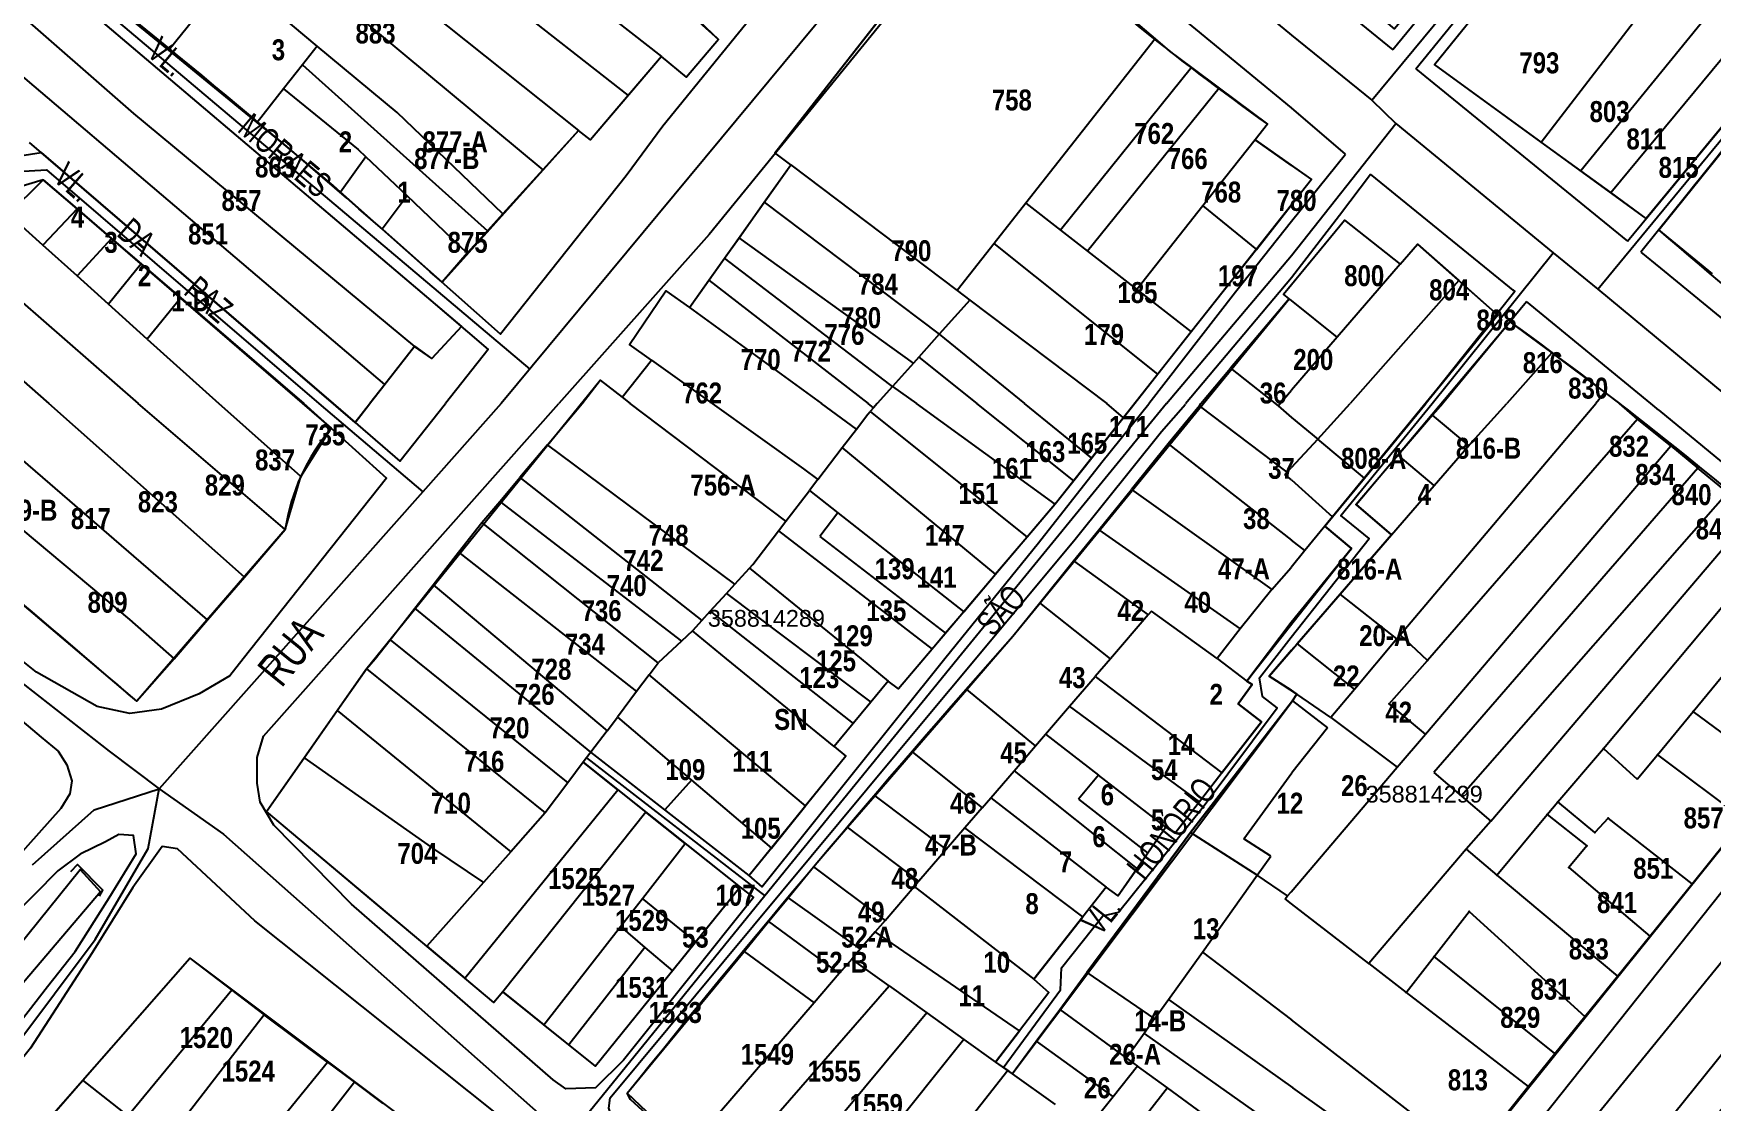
# Model space of a CAD drawing. Extents: x 199665 to 201826, y 4836581 to 4838476.
# Drawn here: x 201009 to 201209.4, y 4837510.6 to 4837638.1 of the extents above; entities that cross this region are included whole.
import ezdxf
from ezdxf.enums import TextEntityAlignment as Align

# ---------------------------------------------------------------- set-up
doc = ezdxf.new("R2010")
doc.units = 0
doc.header["$LTSCALE"] = 1.5
doc.header["$MEASUREMENT"] = 0
for name, color, linetype in [('CD-MALHA-LOTES', 40, 'CONTINUOUS'), ('CD_TXT_QUADRA', 7, 'CONTINUOUS'), ('HD-CANAIS', 7, 'CONTINUOUS'), ('RU-QUADRAS', 6, 'CONTINUOUS'), ('SV-EIXO-RUA-N-PAV', 6, 'CONTINUOUS'), ('SV-EIXO-RUA-PAV', 20, 'CONTINUOUS'), ('SV-PONTE-BUEIRO', 249, 'CONTINUOUS'), ('SV-RUA-NAO-PAV-S-GUIA-C-GUIA', 7, 'CONTINUOUS'), ('SV-RUA-PAVIM-S-GUIA-C-GUIA', 7, 'CONTINUOUS'), ('SV-TXT-RUA-N-PAV-S-GUIA-C-GUIA', 7, 'CONTINUOUS'), ('SV-TXT-RUA-PAV-S-GUIA-C-GUIA', 7, 'CONTINUOUS'), ('Th_NmrPort', 1, 'CONTINUOUS')]:
    doc.layers.add(name, color=color, linetype=linetype)
doc.styles.add('ARIAL', font='ARIAL.TTF')
doc.styles.add('MONOTXT', font='ARIAL.TTF', dxfattribs={"height": 0.2})
doc.styles.get("Standard").update_dxf_attribs({"font": 'swisscbo.ttf'})

msp = doc.modelspace()

# ---------------------------------------------------------------- linework, layer by layer
at = {"layer": 'CD-MALHA-LOTES', "linetype": 'Continuous'}
for p, q in [((201029.69, 4837670.15), (201079.99, 4837630.74)), ((201025.48, 4837665.25), (201074.07, 4837626.56)), ((201022.36, 4837661.36), (201069.78, 4837621.84)), ((201176.28, 4837634.45), (201193.51, 4837655.73)), ((201124.74, 4837653), (201142.91, 4837637.51)), ((201197.33, 4837619.15), (201225.23, 4837652.85)), ((201229.32, 4837649.64), (201201.58, 4837616.05)), ((201025.11, 4837636.17), (201011.36, 4837647.41)), ((201069.78, 4837646.48), (201083.98, 4837635.4)), ((201009.92, 4837645.71), (201056.12, 4837606.5)), ((201032.5, 4837645.29), (201025.11, 4837636.17)), ((201042.85, 4837636.65), (201032.5, 4837645.29)), ((201097.48, 4837623.9), (201114.59, 4837645.76)), ((201189.04, 4837625.17), (201202.8, 4837643.12)), ((201006.3, 4837641.38), (201020.9, 4837628.58)), ((201209.76, 4837641.35), (201193.76, 4837621.74)), ((201088.48, 4837639.61), (201090.78, 4837637.42)), ((201050.91, 4837596.21), (201002.63, 4837637.31)), ((201042.85, 4837636.65), (201041.08, 4837634.4)), ((201052.39, 4837628.7), (201042.85, 4837636.65)), ((201090.78, 4837637.42), (201086.93, 4837632.91)), ((201142.91, 4837637.51), (201127.48, 4837617.89)), ((201142.91, 4837637.51), (201144.63, 4837636.05)), ((201035.68, 4837627.53), (201025.11, 4837636.17)), ((201041.08, 4837634.4), (201038.83, 4837631.54)), ((201041.08, 4837634.4), (201063.19, 4837614.59)), ((201083.98, 4837635.4), (201079.99, 4837630.74)), ((201086.93, 4837632.91), (201083.98, 4837635.4)), ((201144.63, 4837636.05), (201147.26, 4837634.08)), ((201189.04, 4837625.17), (201176.28, 4837634.45)), ((201203.07, 4837614.69), (201219.01, 4837634.51)), ((201147.26, 4837634.08), (201131.63, 4837614.66)), ((201147.26, 4837634.08), (201150.58, 4837631.61)), ((201038.83, 4837631.54), (201035.68, 4837627.53)), ((201038.83, 4837631.54), (201047.75, 4837624.29)), ((201079.99, 4837630.74), (201075.48, 4837625.44)), ((201150.58, 4837631.61), (201134.86, 4837612.14)), ((201150.58, 4837631.61), (201156.35, 4837627.3)), ((201020.9, 4837628.58), (201054.47, 4837600.75)), ((201065.01, 4837616.59), (201052.39, 4837628.7)), ((201038.9, 4837624.9), (201035.68, 4837627.53)), ((201074.07, 4837626.56), (201069.78, 4837621.84)), ((201075.48, 4837625.44), (201074.07, 4837626.56)), ((201156.35, 4837627.3), (201154.88, 4837625.45)), ((201044.74, 4837593.93), (201008.47, 4837625.13)), ((201044.76, 4837619.97), (201038.9, 4837624.9)), ((201154.88, 4837625.45), (201148.62, 4837617.54)), ((201159.2, 4837622.39), (201154.88, 4837625.45)), ((201193.76, 4837621.74), (201189.04, 4837625.17)), ((201048.65, 4837623.43), (201045.64, 4837619.19)), ((201047.75, 4837624.29), (201048.65, 4837623.43)), ((201053.57, 4837618.77), (201048.65, 4837623.43)), ((201096.23, 4837617.98), (201099.42, 4837622.46)), ((201099.42, 4837622.46), (201097.48, 4837623.9)), ((201099.42, 4837622.46), (201119.27, 4837607.45)), ((201159.2, 4837622.39), (201161.58, 4837620.72)), ((200988.98, 4837622.32), (201021.45, 4837593.93)), ((201005.98, 4837616.57), (201010.12, 4837620.67)), ((201010.12, 4837620.67), (201014.17, 4837617.19)), ((201069.78, 4837621.84), (201065.01, 4837616.59)), ((201161.58, 4837620.72), (201159.2, 4837617.66)), ((201197.33, 4837619.15), (201193.76, 4837621.74)), ((201045.64, 4837619.19), (201044.76, 4837619.97)), ((201050.62, 4837614.76), (201045.64, 4837619.19)), ((201053.57, 4837618.77), (201050.62, 4837614.76)), ((201060.75, 4837611.91), (201053.57, 4837618.77)), ((201201.58, 4837616.05), (201197.33, 4837619.15)), ((200984.85, 4837616.8), (201010.79, 4837593.93)), ((201010.09, 4837612.87), (201005.98, 4837616.57)), ((201014.17, 4837617.19), (201010.09, 4837612.87)), ((201014.17, 4837617.19), (201018.28, 4837613.66)), ((201065.01, 4837616.59), (201063.19, 4837614.59)), ((201093.22, 4837613.75), (201096.23, 4837617.98)), ((201096.23, 4837617.98), (201117.12, 4837602.21)), ((201127.48, 4837617.89), (201123.7, 4837613.07)), ((201127.48, 4837617.89), (201131.63, 4837614.66)), ((201148.62, 4837617.54), (201140.72, 4837607.57)), ((201148.62, 4837617.54), (201155.02, 4837612.36)), ((201155.02, 4837612.36), (201159.2, 4837617.66)), ((201057.76, 4837608.42), (201050.62, 4837614.76)), ((201063.19, 4837614.59), (201060.75, 4837611.91)), ((201131.63, 4837614.66), (201134.86, 4837612.14)), ((201159.22, 4837608.17), (201165.53, 4837615.84)), ((201165.53, 4837615.84), (201172.19, 4837610.59)), ((201209.47, 4837609.43), (201203.07, 4837614.69)), ((201014.17, 4837609.19), (201010.09, 4837612.87)), ((201018.28, 4837613.66), (201014.17, 4837609.19)), ((201018.28, 4837613.66), (201021.81, 4837610.63)), ((201091.49, 4837611.32), (201093.22, 4837613.75)), ((201114.06, 4837598.78), (201093.22, 4837613.75)), ((201123.7, 4837613.07), (201119.27, 4837607.45)), ((201143.25, 4837597.44), (201123.7, 4837613.07)), ((201155.02, 4837612.36), (201147.23, 4837602.49)), ((201172.19, 4837610.59), (201174.27, 4837612.99)), ((201174.27, 4837612.99), (201179.18, 4837608.65)), ((201021.81, 4837610.63), (201017.9, 4837605.81)), ((201021.81, 4837610.63), (201026.56, 4837606.55)), ((201060.75, 4837611.91), (201057.76, 4837608.42)), ((201089.6, 4837608.66), (201091.49, 4837611.32)), ((201111.24, 4837596.23), (201091.49, 4837611.32)), ((201134.86, 4837612.14), (201140.72, 4837607.57)), ((201172.19, 4837610.59), (201164.65, 4837601.86)), ((201017.9, 4837605.81), (201014.17, 4837609.19)), ((201087.29, 4837605.41), (201089.6, 4837608.66)), ((201089.6, 4837608.66), (201108.65, 4837593.93)), ((201179.18, 4837608.65), (201166.21, 4837593.93)), ((201179.18, 4837608.65), (201183.86, 4837604.51)), ((201026.56, 4837606.55), (201022.54, 4837601.63)), ((201026.56, 4837606.55), (201041.26, 4837593.93)), ((201056.12, 4837606.5), (201060.06, 4837603.13)), ((201080.16, 4837600.98), (201084.5, 4837607.4)), ((201084.5, 4837607.4), (201087.29, 4837605.41)), ((201119.27, 4837607.45), (201120.78, 4837606.3)), ((201140.72, 4837607.57), (201147.23, 4837602.49)), ((201158.94, 4837606.45), (201151.93, 4837598.16)), ((201158.23, 4837607.01), (201159.22, 4837608.17)), ((201158.94, 4837606.45), (201158.23, 4837607.01)), ((201159.21, 4837606.23), (201158.94, 4837606.45)), ((201022.54, 4837601.63), (201017.9, 4837605.81)), ((201087.29, 4837605.41), (201103.07, 4837593.93)), ((201120.78, 4837606.3), (201117.12, 4837602.21)), ((201120.78, 4837606.3), (201137.15, 4837593.93)), ((201164.65, 4837601.86), (201159.21, 4837606.23)), ((201183.86, 4837604.51), (201175.07, 4837593.73)), ((201060.06, 4837603.13), (201056.55, 4837599.34)), ((201147.23, 4837602.49), (201143.25, 4837597.44)), ((201177.19, 4837593.92), (201185.28, 4837603.72)), ((201185.28, 4837603.72), (201190.28, 4837599.98)), ((201022.54, 4837601.63), (201031.08, 4837593.93)), ((201054.47, 4837600.75), (201050.91, 4837596.21)), ((201056.55, 4837599.34), (201054.47, 4837600.75)), ((201082.76, 4837599.13), (201080.16, 4837600.98)), ((201117.12, 4837602.21), (201114.68, 4837599.48)), ((201117.12, 4837602.21), (201127.32, 4837593.93)), ((201164.65, 4837601.86), (201159.2, 4837595.52)), ((201079.27, 4837594.69), (201082.76, 4837599.13)), ((201082.76, 4837599.13), (201090.03, 4837593.93)), ((201114.06, 4837598.78), (201111.56, 4837595.98)), ((201114.68, 4837599.48), (201114.06, 4837598.78)), ((201114.68, 4837599.48), (201121.64, 4837593.93)), ((201190.28, 4837599.98), (201184.91, 4837593.93)), ((201190.28, 4837599.98), (201196.61, 4837595.25)), ((201074.5, 4837593.93), (201076.65, 4837596.75)), ((201076.65, 4837596.75), (201079.27, 4837594.69)), ((201143.25, 4837597.44), (201140.48, 4837593.93)), ((201148.37, 4837593.93), (201151.93, 4837598.16)), ((201151.93, 4837598.16), (201157.61, 4837593.67)), ((201050.91, 4837596.21), (201049.12, 4837593.93)), ((201079.27, 4837594.69), (201080.22, 4837593.93)), ((201111.56, 4837595.98), (201109.73, 4837593.93)), ((201111.56, 4837595.98), (201111.24, 4837596.23)), ((201111.56, 4837595.98), (201114.41, 4837593.93)), ((201157.61, 4837593.67), (201159.2, 4837595.52)), ((201196.61, 4837595.25), (201195.56, 4837593.93)), ((201196.61, 4837595.25), (201198.37, 4837593.93)), ((201029.75, 4837568.09), (200999.84, 4837593.93)), ((201034.15, 4837573.21), (201010.79, 4837593.93)), ((201039.02, 4837578.88), (201021.45, 4837593.93)), ((201040.87, 4837585.21), (201031.08, 4837593.93)), ((201044.52, 4837590.98), (201041.26, 4837593.93)), ((201044.74, 4837593.93), (201047.36, 4837591.68)), ((201047.36, 4837591.68), (201049.12, 4837593.93)), ((201070.36, 4837589.02), (201074.5, 4837593.93)), ((201098.8, 4837579.87), (201080.22, 4837593.93)), ((201090.03, 4837593.93), (201100.92, 4837586.15)), ((201107.24, 4837590.89), (201103.07, 4837593.93)), ((201107.24, 4837590.89), (201108.61, 4837592.68)), ((201108.61, 4837592.68), (201108.88, 4837592.98)), ((201109.27, 4837593.41), (201108.65, 4837593.93)), ((201109.27, 4837593.41), (201108.88, 4837592.98)), ((201108.88, 4837592.98), (201127.65, 4837577.99)), ((201109.73, 4837593.93), (201109.27, 4837593.41)), ((201130.98, 4837581.91), (201114.41, 4837593.93)), ((201133.2, 4837584.71), (201121.64, 4837593.93)), ((201135.34, 4837587.42), (201127.32, 4837593.93)), ((201139.14, 4837592.24), (201137.15, 4837593.93)), ((201140.48, 4837593.93), (201139.14, 4837592.24)), ((201148.2, 4837593.66), (201144.48, 4837589.12)), ((201148.2, 4837593.66), (201148.37, 4837593.93)), ((201158.7, 4837585.76), (201148.2, 4837593.66)), ((201157.61, 4837593.67), (201159.2, 4837592.26)), ((201162.34, 4837589.69), (201166.21, 4837593.93)), ((201167.92, 4837585.03), (201175.07, 4837593.73)), ((201176.03, 4837592.55), (201171.96, 4837587.78)), ((201172.2, 4837566.32), (201195.56, 4837593.93)), ((201177.19, 4837593.92), (201176.03, 4837592.55)), ((201180.37, 4837588.93), (201176.03, 4837592.55)), ((201180.37, 4837588.93), (201184.91, 4837593.93)), ((201200.54, 4837592.06), (201198.37, 4837593.93)), ((201040.87, 4837585.21), (201044.52, 4837590.98)), ((201105.55, 4837588.68), (201107.24, 4837590.89)), ((201139.14, 4837592.24), (201135.34, 4837587.42)), ((201159.2, 4837592.26), (201162.34, 4837589.69)), ((201200.54, 4837592.06), (201175.43, 4837563.23)), ((201204.5, 4837588.89), (201200.54, 4837592.06)), ((201070.36, 4837589.02), (201067.06, 4837585.12)), ((201092.73, 4837572.37), (201070.36, 4837589.02)), ((201102.64, 4837584.88), (201105.55, 4837588.68)), ((201123.87, 4837573.54), (201105.55, 4837588.68)), ((201144.48, 4837589.12), (201140.08, 4837583.68)), ((201144.48, 4837589.12), (201159.2, 4837577.61)), ((201162.34, 4837589.69), (201159.18, 4837586.27)), ((201167.92, 4837585.03), (201162.34, 4837589.69)), ((201175.21, 4837554.46), (201204.5, 4837588.89)), ((201176.23, 4837584.15), (201180.37, 4837588.93)), ((201204.5, 4837588.89), (201207.74, 4837586.23)), ((201135.34, 4837587.42), (201133.2, 4837584.71)), ((201171.96, 4837587.78), (201166.94, 4837581.88)), ((201176.23, 4837584.15), (201171.96, 4837587.78)), ((201039.02, 4837578.88), (201040.87, 4837585.21)), ((201064.64, 4837582.25), (201067.06, 4837585.12)), ((201067.06, 4837585.12), (201088.78, 4837568.02)), ((201100.92, 4837586.15), (201102.64, 4837584.88)), ((201102.64, 4837584.88), (201101.62, 4837583.55)), ((201133.2, 4837584.71), (201131.14, 4837582.1)), ((201158.42, 4837585.47), (201158.7, 4837585.76)), ((201159.19, 4837584.82), (201158.42, 4837585.47)), ((201158.7, 4837585.76), (201159.18, 4837586.27)), ((201159.19, 4837584.82), (201164.12, 4837580.4)), ((201164.12, 4837580.4), (201167.92, 4837585.03)), ((201207.74, 4837586.23), (201176.22, 4837549.87)), ((201211.29, 4837583.31), (201207.74, 4837586.23)), ((201098.8, 4837579.87), (201101.62, 4837583.55)), ((201101.62, 4837583.55), (201105.02, 4837580.88)), ((201136.2, 4837578.87), (201140.08, 4837583.68)), ((201140.08, 4837583.68), (201156.85, 4837571.71)), ((201171.15, 4837578.27), (201176.23, 4837584.15)), ((201179.46, 4837547.06), (201211.29, 4837583.31)), ((201004, 4837581.9), (201020.44, 4837568.15)), ((201062.5, 4837579.72), (201064.64, 4837582.25)), ((201064.64, 4837582.25), (201086.35, 4837565.56)), ((201105.02, 4837580.88), (201102.87, 4837578.07)), ((201105.02, 4837580.88), (201120.06, 4837569.05)), ((201130.98, 4837581.91), (201127.65, 4837577.99)), ((201131.14, 4837582.1), (201130.98, 4837581.91)), ((201164.12, 4837580.4), (201163.19, 4837579.28)), ((201166.94, 4837581.88), (201171.15, 4837578.27)), ((201183.02, 4837544.04), (201214.31, 4837580.83)), ((201034.15, 4837573.21), (201039.02, 4837578.88)), ((201059.73, 4837576.18), (201062.5, 4837579.72)), ((201083.56, 4837562.95), (201062.5, 4837579.72)), ((201094.87, 4837574.73), (201097.95, 4837578.75)), ((201097.95, 4837578.75), (201098.8, 4837579.87)), ((201097.95, 4837578.75), (201116.29, 4837564.61)), ((201133.18, 4837575.15), (201136.2, 4837578.87)), ((201136.2, 4837578.87), (201153.08, 4837567.04)), ((201163.19, 4837579.28), (201160.81, 4837576.38)), ((201163.19, 4837579.28), (201166.39, 4837576.62)), ((201171.15, 4837578.27), (201165.01, 4837571.17)), ((201021.3, 4837558.37), (200999.46, 4837576.92)), ((201102.87, 4837578.07), (201117.9, 4837566.5)), ((201127.65, 4837577.99), (201123.87, 4837573.54)), ((201166.39, 4837576.62), (201159.15, 4837567.78)), ((201160.81, 4837576.38), (201159.16, 4837574.37)), ((201160.81, 4837576.38), (201159.2, 4837577.61)), ((201196.47, 4837552.73), (201217.66, 4837578.07)), ((201056.7, 4837572.3), (201059.73, 4837576.18)), ((201059.73, 4837576.18), (201076.01, 4837563.44)), ((201092.73, 4837572.37), (201094.46, 4837574.28)), ((201094.46, 4837574.28), (201094.87, 4837574.73)), ((201094.46, 4837574.28), (201107.81, 4837563.44)), ((201129.14, 4837570.15), (201133.18, 4837575.15)), ((201133.18, 4837575.15), (201142.1, 4837568.69)), ((201156.85, 4837571.71), (201159.16, 4837574.37)), ((201029.75, 4837568.09), (201034.15, 4837573.21)), ((201054.52, 4837569.5), (201056.7, 4837572.3)), ((201056.7, 4837572.3), (201067.25, 4837563.44)), ((201091.72, 4837571.26), (201092.73, 4837572.37)), ((201120.06, 4837569.05), (201123.87, 4837573.54)), ((201089.79, 4837569.13), (201091.72, 4837571.26)), ((201091.72, 4837571.26), (201108.95, 4837558.25)), ((201156.85, 4837571.71), (201153.08, 4837567.04)), ((201165.01, 4837571.17), (201159.87, 4837565.23)), ((201171.79, 4837565.83), (201165.01, 4837571.17)), ((201051.56, 4837565.71), (201054.52, 4837569.5)), ((201061.91, 4837563.44), (201054.52, 4837569.5)), ((201088.78, 4837568.02), (201089.79, 4837569.13)), ((201089.79, 4837569.13), (201097.04, 4837563.44)), ((201120.06, 4837569.05), (201117.9, 4837566.5)), ((201125.92, 4837566.17), (201129.14, 4837570.15)), ((201137.59, 4837563.45), (201129.14, 4837570.15)), ((201142.1, 4837568.69), (201137.59, 4837563.45)), ((201142.5, 4837569.15), (201142.1, 4837568.69)), ((201150.32, 4837563.47), (201142.5, 4837569.15)), ((201020.44, 4837568.15), (201025.75, 4837563.44)), ((201025.75, 4837563.44), (201029.75, 4837568.09)), ((201087.66, 4837566.79), (201086.35, 4837565.56)), ((201088.78, 4837568.02), (201087.66, 4837566.79)), ((201091.71, 4837563.44), (201087.66, 4837566.79)), ((201117.9, 4837566.5), (201116.29, 4837564.61)), ((201153.08, 4837567.04), (201150.32, 4837563.47)), ((201153.89, 4837560.77), (201159.15, 4837567.78)), ((201172.2, 4837566.32), (201171.79, 4837565.83)), ((201175.43, 4837563.23), (201172.2, 4837566.32)), ((201049.78, 4837563.44), (201051.56, 4837565.71)), ((201051.56, 4837565.71), (201072.77, 4837548.63)), ((201086.35, 4837565.56), (201083.56, 4837562.95)), ((201116.29, 4837564.61), (201112.25, 4837559.86)), ((201123.58, 4837563.44), (201125.92, 4837566.17)), ((201159.21, 4837564.48), (201156.53, 4837561.39)), ((201159.21, 4837564.48), (201159.87, 4837565.23)), ((201159.87, 4837565.23), (201166.72, 4837559.79)), ((201171.79, 4837565.83), (201166.72, 4837559.79)), ((201025.75, 4837563.44), (201021.3, 4837558.37)), ((201045.23, 4837557.29), (201048.72, 4837562.26)), ((201048.72, 4837562.26), (201049.78, 4837563.44)), ((201048.72, 4837562.26), (201070.05, 4837545.04)), ((201075.52, 4837552.28), (201061.91, 4837563.44)), ((201067.25, 4837563.44), (201077.46, 4837554.86)), ((201076.01, 4837563.44), (201080.99, 4837559.54)), ((201082.49, 4837561.52), (201083.56, 4837562.95)), ((201104.6, 4837552.98), (201091.71, 4837563.44)), ((201097.04, 4837563.44), (201106.87, 4837555.73)), ((201107.81, 4837563.44), (201111.05, 4837560.79)), ((201120.43, 4837559.8), (201123.58, 4837563.44)), ((201137.59, 4837563.45), (201135.76, 4837561.33)), ((201150.32, 4837563.47), (201153.89, 4837560.77)), ((201170.87, 4837558.05), (201175.43, 4837563.23)), ((201207.17, 4837557.14), (201211.64, 4837562.58)), ((201082.49, 4837561.52), (201080.99, 4837559.54)), ((201101.17, 4837545.89), (201082.49, 4837561.52)), ((201111.05, 4837560.79), (201108.95, 4837558.25)), ((201112.25, 4837559.86), (201111.05, 4837560.79)), ((201132.7, 4837557.77), (201135.76, 4837561.33)), ((201135.76, 4837561.33), (201150.9, 4837549.83)), ((201152.83, 4837558.05), (201154.49, 4837560.38)), ((201154.49, 4837560.38), (201153.89, 4837560.77)), ((201156.53, 4837561.39), (201159.16, 4837559.7)), ((201080.99, 4837559.54), (201078.69, 4837556.48)), ((201108.95, 4837558.25), (201106.87, 4837555.73)), ((201113.94, 4837552.3), (201120.43, 4837559.8)), ((201128.63, 4837553.05), (201120.43, 4837559.8)), ((201159.2, 4837558.28), (201147.16, 4837542.7)), ((201159.83, 4837559.22), (201159.16, 4837559.7)), ((201159.2, 4837558.28), (201159.31, 4837558.44)), ((201159.31, 4837558.44), (201159.83, 4837559.22)), ((201159.31, 4837558.44), (201163.49, 4837555.2)), ((201163.9, 4837556.43), (201159.83, 4837559.22)), ((201166.72, 4837559.79), (201163.9, 4837556.43)), ((201041.28, 4837551.63), (201045.23, 4837557.29)), ((201045.23, 4837557.29), (201065.95, 4837540.4)), ((201077.46, 4837554.86), (201078.69, 4837556.48)), ((201078.69, 4837556.48), (201087.54, 4837548.96)), ((201129.83, 4837554.45), (201132.7, 4837557.77)), ((201148.2, 4837546.35), (201132.7, 4837557.77)), ((201155.62, 4837555.9), (201152.83, 4837558.05)), ((201163.9, 4837556.43), (201171.82, 4837550.5)), ((201175.21, 4837554.46), (201170.87, 4837558.05)), ((201202.92, 4837551.99), (201207.17, 4837557.14)), ((201217.49, 4837549.51), (201207.17, 4837557.14)), ((201077.46, 4837554.86), (201075.52, 4837552.28)), ((201106.87, 4837555.73), (201104.6, 4837552.98)), ((201128.63, 4837553.05), (201129.83, 4837554.45)), ((201129.83, 4837554.45), (201136.16, 4837549.56)), ((201150.9, 4837549.83), (201155.62, 4837555.9)), ((201163.49, 4837555.2), (201159.25, 4837549.83)), ((201171.82, 4837550.5), (201175.21, 4837554.46)), ((201075.52, 4837552.28), (201074.61, 4837551.08)), ((201084.35, 4837545.41), (201075.52, 4837552.28)), ((201104.6, 4837552.98), (201105.97, 4837551.83)), ((201109.44, 4837547.09), (201113.94, 4837552.3)), ((201113.94, 4837552.3), (201122.27, 4837545.66)), ((201126.08, 4837550.08), (201128.63, 4837553.05)), ((201191, 4837546.37), (201196.47, 4837552.73)), ((201196.47, 4837552.73), (201200.5, 4837549.05)), ((201036.77, 4837545.19), (201041.28, 4837551.63)), ((201041.28, 4837551.63), (201056.73, 4837540.76)), ((201074.61, 4837551.08), (201072.77, 4837548.63)), ((201078.74, 4837547.79), (201074.61, 4837551.08)), ((201105.97, 4837551.83), (201101.17, 4837545.89)), ((201159.16, 4837535.6), (201171.82, 4837550.5)), ((201200.5, 4837549.05), (201202.92, 4837551.99)), ((201202.92, 4837551.99), (201213.24, 4837544.24)), ((201072.77, 4837548.63), (201070.05, 4837545.04)), ((201087.54, 4837548.96), (201084.35, 4837545.41)), ((201087.54, 4837548.96), (201097.1, 4837540.83)), ((201123.29, 4837546.85), (201126.08, 4837550.08)), ((201126.08, 4837550.08), (201140.76, 4837538.36)), ((201136.16, 4837549.56), (201133.78, 4837546.69)), ((201144.21, 4837543.34), (201136.16, 4837549.56)), ((201150.9, 4837549.83), (201148.2, 4837546.35)), ((201153.5, 4837541.95), (201159.25, 4837549.83)), ((201176.22, 4837549.87), (201179.46, 4837547.06)), ((201060.46, 4837525.29), (201078.74, 4837547.79)), ((201078.74, 4837547.79), (201082.09, 4837545.13)), ((201106.19, 4837543.33), (201109.44, 4837547.09)), ((201109.44, 4837547.09), (201117.95, 4837540.65)), ((201122.27, 4837545.66), (201123.29, 4837546.85)), ((201123.29, 4837546.85), (201137.08, 4837536.18)), ((201133.78, 4837546.69), (201142.04, 4837540.21)), ((201148.2, 4837546.35), (201145.3, 4837542.63)), ((201179.46, 4837547.06), (201183.02, 4837544.04)), ((201189.74, 4837544.86), (201191, 4837546.37)), ((201195.44, 4837542.69), (201191, 4837546.37)), ((201050.89, 4837533.34), (201036.77, 4837545.19)), ((201082.09, 4837545.13), (201065.01, 4837523.67)), ((201070.05, 4837545.04), (201065.95, 4837540.4)), ((201086.81, 4837541.38), (201082.09, 4837545.13)), ((201094.45, 4837537.55), (201084.35, 4837545.41)), ((201097.1, 4837540.83), (201101.17, 4837545.89)), ((201122.27, 4837545.66), (201120.21, 4837543.27)), ((201183.74, 4837537.62), (201189.74, 4837544.86)), ((201189.74, 4837544.86), (201194.47, 4837541.09)), ((201197.04, 4837544.42), (201195.44, 4837542.69)), ((201207.05, 4837536.57), (201197.04, 4837544.42)), ((201207.05, 4837536.57), (201213.24, 4837544.24)), ((201102.75, 4837539.35), (201106.19, 4837543.33)), ((201114.69, 4837536.87), (201106.19, 4837543.33)), ((201120.21, 4837543.27), (201117.95, 4837540.65)), ((201134.3, 4837532.63), (201120.21, 4837543.27)), ((201144.21, 4837543.34), (201142.04, 4837540.21)), ((201145.3, 4837542.63), (201144.21, 4837543.34)), ((201147.16, 4837542.7), (201146.49, 4837541.83)), ((201155.11, 4837537.6), (201147.16, 4837542.7)), ((201183.02, 4837544.04), (201180.07, 4837540.69)), ((201056.73, 4837540.76), (201062.69, 4837536.73)), ((201065.95, 4837540.4), (201062.69, 4837536.73)), ((201081.68, 4837534.81), (201086.81, 4837541.38)), ((201086.81, 4837541.38), (201093.35, 4837536.18)), ((201097.1, 4837540.83), (201094.45, 4837537.55)), ((201117.95, 4837540.65), (201114.69, 4837536.87)), ((201146.49, 4837541.83), (201134.77, 4837525.96)), ((201142.04, 4837540.21), (201140.76, 4837538.36)), ((201156.73, 4837539.87), (201153.5, 4837541.95)), ((201180.07, 4837540.69), (201168.43, 4837527.03)), ((201180.07, 4837540.69), (201183.74, 4837537.62)), ((201194.47, 4837541.09), (201192.33, 4837538.5)), ((201099.09, 4837534.9), (201102.12, 4837538.59)), ((201102.12, 4837538.59), (201102.75, 4837539.35)), ((201102.12, 4837538.59), (201110.66, 4837532.19)), ((201140.76, 4837538.36), (201138.51, 4837535.13)), ((201155.11, 4837537.6), (201156.73, 4837539.87)), ((201192.33, 4837538.5), (201201.99, 4837530.31)), ((201062.69, 4837536.73), (201055.93, 4837529.1)), ((201110.66, 4837532.19), (201114.14, 4837536.23)), ((201114.69, 4837536.87), (201114.14, 4837536.23)), ((201114.14, 4837536.23), (201128.45, 4837525.16)), ((201148.56, 4837528.42), (201155.11, 4837537.6)), ((201158.73, 4837535.14), (201155.11, 4837537.6)), ((201183.74, 4837537.62), (201198.14, 4837525.54)), ((201201.99, 4837530.31), (201207.05, 4837536.57)), ((201079.07, 4837531.46), (201081.68, 4837534.81)), ((201088.08, 4837529.64), (201081.68, 4837534.81)), ((201093.35, 4837536.18), (201088.08, 4837529.64)), ((201096.76, 4837532.08), (201099.09, 4837534.9)), ((201099.09, 4837534.9), (201107.69, 4837528.75)), ((201137.08, 4837536.18), (201134.3, 4837532.63)), ((201138.51, 4837535.13), (201137.08, 4837536.18)), ((201158.45, 4837534.77), (201158.73, 4837535.14)), ((201159.2, 4837534.16), (201158.45, 4837534.77)), ((201158.73, 4837535.14), (201159.16, 4837535.6)), ((201055.93, 4837529.1), (201050.89, 4837533.34)), ((201110.66, 4837532.19), (201109.5, 4837530.85)), ((201128.45, 4837525.16), (201134.3, 4837532.63)), ((201168.43, 4837527.03), (201159.2, 4837534.16)), ((201176.25, 4837527.88), (201180.43, 4837533.26)), ((201180.43, 4837533.26), (201194.24, 4837520.7)), ((201069.92, 4837519.73), (201079.07, 4837531.46)), ((201079.07, 4837531.46), (201081.99, 4837528.97)), ((201093.82, 4837528.5), (201096.76, 4837532.08)), ((201096.76, 4837532.08), (201105.2, 4837525.85)), ((201109.5, 4837530.85), (201107.69, 4837528.75)), ((201126.72, 4837519), (201109.5, 4837530.85)), ((201198.14, 4837525.54), (201201.99, 4837530.31)), ((201055.93, 4837529.1), (201060.46, 4837525.29)), ((201081.99, 4837528.97), (201072.91, 4837517.34)), ((201079.86, 4837511.54), (201093.82, 4837528.5)), ((201081.99, 4837528.97), (201085.28, 4837526.16)), ((201088.08, 4837529.64), (201085.28, 4837526.16)), ((201093.82, 4837528.5), (201102.19, 4837522.36)), ((201107.69, 4837528.75), (201106.68, 4837527.58)), ((201144.51, 4837522.75), (201148.56, 4837528.42)), ((201148.56, 4837528.42), (201159.2, 4837520.3)), ((201014.86, 4837513.13), (201027.65, 4837527.69)), ((201027.65, 4837527.69), (201032.66, 4837523.85)), ((201106.68, 4837527.58), (201105.2, 4837525.85)), ((201111.17, 4837524.37), (201106.68, 4837527.58)), ((201168.43, 4837527.03), (201172.91, 4837523.58)), ((201172.91, 4837523.58), (201176.25, 4837527.88)), ((201190.67, 4837516.28), (201176.25, 4837527.88)), ((201063.92, 4837522.38), (201060.46, 4837525.29)), ((201085.28, 4837526.16), (201076.1, 4837514.78)), ((201090.84, 4837501.13), (201111.17, 4837524.37)), ((201105.2, 4837525.85), (201102.19, 4837522.36)), ((201111.17, 4837524.37), (201115.64, 4837521.17)), ((201128.45, 4837525.16), (201130.21, 4837523.58)), ((201131.52, 4837521.57), (201134.77, 4837525.96)), ((201134.77, 4837525.96), (201142.85, 4837520.42)), ((201194.24, 4837520.7), (201198.14, 4837525.54)), ((201032.66, 4837523.85), (201020.26, 4837508.86)), ((201032.66, 4837523.85), (201036.52, 4837520.9)), ((201065.01, 4837523.67), (201063.92, 4837522.38)), ((201065.01, 4837523.67), (201069.92, 4837519.73)), ((201102.19, 4837522.36), (201086.96, 4837504.68)), ((201130.21, 4837523.58), (201126.72, 4837519)), ((201142.85, 4837520.42), (201144.51, 4837522.75)), ((201144.51, 4837522.75), (201159.36, 4837512.2)), ((201172.91, 4837523.58), (201187.49, 4837512.34)), ((201036.52, 4837520.9), (201024.57, 4837505.46)), ((201044.09, 4837515.25), (201036.52, 4837520.9)), ((201115.64, 4837521.17), (201095.88, 4837497.36)), ((201115.64, 4837521.17), (201120.08, 4837517.99)), ((201128.72, 4837517.78), (201131.52, 4837521.57)), ((201131.52, 4837521.57), (201139.51, 4837515.74)), ((201142.85, 4837520.42), (201141.61, 4837518.68)), ((201180.56, 4837503.76), (201159.2, 4837520.3)), ((201190.67, 4837516.28), (201194.24, 4837520.7)), ((201072.91, 4837517.34), (201069.92, 4837519.73)), ((201123.87, 4837515.28), (201126.72, 4837519)), ((201141.61, 4837518.68), (201139.51, 4837515.74)), ((201141.61, 4837518.68), (201159.27, 4837506.19)), ((201076.1, 4837514.78), (201072.91, 4837517.34)), ((201120.08, 4837517.99), (201100.69, 4837493.78)), ((201120.08, 4837517.99), (201123.87, 4837515.28)), ((201125.84, 4837513.87), (201128.72, 4837517.78)), ((201128.72, 4837517.78), (201137.9, 4837511.12)), ((201187.49, 4837512.34), (201190.67, 4837516.28)), ((201028.33, 4837495.97), (201044.09, 4837515.25)), ((201044.09, 4837515.25), (201047.28, 4837512.87)), ((201125.31, 4837514.25), (201106.05, 4837489.8)), ((201123.87, 4837515.28), (201125.31, 4837514.25)), ((201125.31, 4837514.25), (201125.84, 4837513.87)), ((201140.81, 4837514.79), (201137.9, 4837511.12)), ((201139.51, 4837515.74), (201140.81, 4837514.79)), ((201144.39, 4837512.18), (201140.81, 4837514.79)), ((201011.61, 4837509.42), (201014.86, 4837513.13)), ((201020.26, 4837508.86), (201014.86, 4837513.13)), ((201047.28, 4837512.87), (201031.92, 4837493.18)), ((201047.28, 4837512.87), (201050.7, 4837510.33)), ((201144.39, 4837512.18), (201119.17, 4837480.04)), ((201125.84, 4837513.87), (201130.97, 4837510.2)), ((201159.2, 4837501.37), (201144.39, 4837512.18)), ((201177.16, 4837499.55), (201159.36, 4837512.2)), ((201180.56, 4837503.76), (201187.49, 4837512.34)), ((201080.26, 4837510.81), (201079.86, 4837511.54)), ((201086.96, 4837504.68), (201080.26, 4837510.81)), ((201137.9, 4837511.12), (201134.93, 4837507.37))]:
    msp.add_line(p, q, dxfattribs=at)
for p in [(201176.03, 4837592.55), (201162.34, 4837589.69), (201180.37, 4837588.93), (201204.5, 4837588.89), (201171.96, 4837587.78), (201171.96, 4837587.78), (201207.74, 4837586.23), (201207.74, 4837586.23), (201176.23, 4837584.15), (201166.94, 4837581.88), (201165.01, 4837571.17), (201159.87, 4837565.23), (201171.79, 4837565.83), (201175.43, 4837563.23), (201170.87, 4837558.05), (201207.17, 4837557.14), (201175.21, 4837554.46), (201175.21, 4837554.46), (201196.47, 4837552.73), (201202.92, 4837551.99), (201191, 4837546.37), (201189.74, 4837544.86), (201189.74, 4837544.86), (201197.04, 4837544.42), (201195.44, 4837542.69), (201194.47, 4837541.09), (201194.47, 4837541.09), (201192.33, 4837538.5), (201192.33, 4837538.5), (201183.74, 4837537.62), (201207.05, 4837536.57), (201180.43, 4837533.26), (201180.43, 4837533.26), (201201.99, 4837530.31), (201168.43, 4837527.03), (201176.25, 4837527.88), (201176.25, 4837527.88), (201198.14, 4837525.54), (201172.91, 4837523.58), (201194.24, 4837520.7), (201190.67, 4837516.28)]:
    msp.add_point(p, dxfattribs=at)
at = {"layer": 'HD-CANAIS'}
msp.add_lwpolyline([(200950.86, 4837459.9), (200954.2, 4837464.04), (200956.53, 4837467.88), (200981.76, 4837498.32), (201007.14, 4837529.08), (201014.53, 4837538.29), (201016.98, 4837535.6), (200982.49, 4837495.07), (200959.06, 4837465.16), (200955.98, 4837462.2), (200952.64, 4837458.71)], dxfattribs=at)
at = {"layer": 'RU-QUADRAS', "color": 6, "linetype": 'Continuous'}
for points in [[(201135.6, 4837668.07), (201159.21, 4837698.84), (201170.08, 4837711.44), (201170.6, 4837711.04), (201192.07, 4837735.37), (201250.03, 4837804.11), (201353.62, 4837721.1, 0.009031), (201274.42, 4837623.64), (201276.08, 4837622.21), (201263.89, 4837607.3), (201263.11, 4837607.99), (201243.07, 4837582.88, -0.020688), (201203.07, 4837614.69, -0.006407), (201273.28, 4837700.5), (201272.12, 4837701.47), (201201.58, 4837616.05), (201176.28, 4837634.45), (201227.71, 4837697.97), (201223.96, 4837701.12), (201215.55, 4837691.59), (201171.51, 4837638.7), (201157.19, 4837650.81)], [(201155.57, 4837442.4), (201165.19, 4837452.85), (201164.34, 4837453.55), (201193.68, 4837488.33, -0.010558), (201248, 4837554.94, -0.008236), (201350.8, 4837469.1), (201338.17, 4837453.31), (201341.59, 4837450.73), (201336.73, 4837445.41), (201331.93, 4837449.16), (201317.82, 4837430.27), (201319.73, 4837428.34), (201307.1, 4837415.78), (201306.51, 4837416.35), (201251.64, 4837361.03), (201230.71, 4837377.42), (201231.56, 4837378.34), (201175.6, 4837427.21), (201174.33, 4837425.71)]]:
    msp.add_lwpolyline(points, format="xyb", close=True, dxfattribs=at)
for points in [[(201006.1, 4837749.31), (201017.08, 4837741.47), (201015.06, 4837738.69), (201042.26, 4837718.51), (201108.16, 4837666.39), (201102.49, 4837659.62), (201103.52, 4837658.83), (201088.42, 4837639.52), (201090.78, 4837637.42), (201086.93, 4837632.91), (201083.98, 4837635.41), (201075.48, 4837625.44), (201074.07, 4837626.56), (201057.76, 4837608.42, 0.016352), (201011.36, 4837647.42), (201009.92, 4837645.71), (201060.06, 4837603.13), (201056.55, 4837599.34), (201054.51, 4837600.81), (201047.36, 4837591.68), (201008.47, 4837625.13)], [(201124.74, 4837653, 0.032236), (201156.35, 4837627.3), (201154.88, 4837625.45), (201161.58, 4837620.72), (201131.14, 4837582.1), (201112.25, 4837559.86), (201111.05, 4837560.79), (201104.6, 4837552.98), (201105.97, 4837551.83), (201094.45, 4837537.55), (201075.52, 4837552.28), (201074.61, 4837551.08), (201093.35, 4837536.18), (201076.1, 4837514.78), (201065.01, 4837523.67), (201063.92, 4837522.38), (201036.77, 4837545.19), (201048.64, 4837562.17), (201076.65, 4837596.75), (201079.27, 4837594.69), (201082.76, 4837599.13), (201080.16, 4837600.98), (201084.5, 4837607.4), (201087.29, 4837605.41), (201099.42, 4837622.46), (201097.48, 4837623.9), (201114.59, 4837645.76)], [(201005.98, 4837616.57), (201010.12, 4837620.67), (201044.52, 4837590.98, 0.140765), (201039.02, 4837578.88), (201021.3, 4837558.37, 0.010476), (200947.48, 4837619.27)], [(201090.84, 4837501.13), (201079.86, 4837511.54, -0.011927), (201125.92, 4837566.17), (201158.94, 4837606.45), (201158.23, 4837607.01), (201165.53, 4837615.84), (201172.19, 4837610.59), (201174.27, 4837612.99), (201183.86, 4837604.51), (201163.19, 4837579.28), (201166.39, 4837576.62), (201153.89, 4837560.77), (201154.49, 4837560.38), (201152.83, 4837558.05), (201155.62, 4837555.9), (201145.3, 4837542.63), (201144.21, 4837543.34), (201138.51, 4837535.13), (201137.08, 4837536.18), (201128.45, 4837525.16), (201130.21, 4837523.58), (201123.87, 4837515.28), (201125.84, 4837513.87), (201159.2, 4837558.28), (201159.83, 4837559.22), (201156.53, 4837561.39), (201171.15, 4837578.27), (201166.94, 4837581.88), (201185.28, 4837603.72, -0.022817), (201221.69, 4837574.77)]]:
    msp.add_lwpolyline(points, format="xyb", dxfattribs=at)
msp.add_lwpolyline([(201231.54, 4837566.92), (201159.2, 4837476.95)], dxfattribs=at)
msp.add_lwpolyline([(200962.03, 4837456.91), (200985.71, 4837486.14), (200987.82, 4837483.98), (201002.77, 4837503.89), (201005.13, 4837502.04), (201027.65, 4837527.69), (201063.97, 4837500.42), (201020.74, 4837448.39), (201020.25, 4837448.78), (201002.83, 4837427.29)], close=True, dxfattribs=at)
at = {"layer": 'SV-EIXO-RUA-N-PAV'}
for points in [[(201195.78, 4837607.62), (201272.91, 4837701.13)], [(201168.79, 4837630.17), (201225.67, 4837698.85)], [(201124.83, 4837666.29), (201064.81, 4837593.93)], [(201010.71, 4837646.64), (201068.22, 4837598.05)], [(201159.2, 4837611.64), (201171.66, 4837627.41)], [(201002.31, 4837622.96), (201004.97, 4837621.54), (201010.51, 4837621.85), (201043.03, 4837593.93)], [(201144.28, 4837593.93), (201159.2, 4837611.64)], [(201176.02, 4837593.93), (201190.44, 4837611.93)], [(200966.83, 4837593.93), (200985.93, 4837577.51), (201017.98, 4837552.41), (201023.98, 4837547.92), (201031.64, 4837542.51), (201072.74, 4837506.12), (201094.99, 4837487.84), (201124.21, 4837465.99), (201146.46, 4837446.29), (201159.2, 4837435.74)], [(201144.28, 4837593.93), (201119.78, 4837563.99), (201096.31, 4837535.14), (201072.74, 4837506.12), (201047.44, 4837473.97), (201028.75, 4837453.81), (201021.05, 4837447.63), (201010.97, 4837435.36), (200999.94, 4837422.07)], [(201064.81, 4837593.93), (201055.44, 4837583.38), (201023.98, 4837547.92)], [(201043.03, 4837593.93), (201055.44, 4837583.38)], [(201159.18, 4837566.05), (201168.49, 4837577.8), (201165.1, 4837580.55), (201176.02, 4837593.93)], [(201155.39, 4837561.19), (201159.18, 4837566.05)], [(201075.01, 4837551.61), (201096.31, 4837535.14)], [(200937.04, 4837429.53), (200956.32, 4837453.4), (200959.91, 4837460.29), (200977.71, 4837481.38), (201001.85, 4837510.61), (201016.34, 4837529.93), (201022.66, 4837540.79), (201023.98, 4837547.92)], [(201008.83, 4837538.83), (201016.22, 4837545.4), (201023.98, 4837547.92)]]:
    msp.add_lwpolyline(points, dxfattribs=at)
at = {"layer": 'SV-EIXO-RUA-PAV'}
for points in [[(201004.7, 4837761.91), (201124.83, 4837666.29), (201159.2, 4837637.96)], [(201159.2, 4837637.96), (201168.79, 4837630.17), (201171.66, 4837627.41), (201190.44, 4837611.93), (201195.78, 4837607.62), (201212.28, 4837593.93)], [(201265.09, 4837593.93), (201244.16, 4837568.42), (201243.5, 4837567.62), (201193.09, 4837505.74), (201159.2, 4837462.13)], [(201124.78, 4837514.58), (201131.6, 4837523.91), (201131.74, 4837526.52), (201136.67, 4837532.75), (201138.56, 4837533.18), (201148.65, 4837545.77), (201157.48, 4837557.59), (201155.73, 4837558.95), (201155.39, 4837561.19)]]:
    msp.add_lwpolyline(points, dxfattribs=at)
at = {"layer": 'SV-PONTE-BUEIRO'}
msp.add_lwpolyline([(201016.86, 4837535.08), (201017.23, 4837535.8), (201014.21, 4837538.88), (201013.39, 4837537.98)], dxfattribs=at)
at = {"layer": 'SV-RUA-NAO-PAV-S-GUIA-C-GUIA'}
for points in [[(201199.34, 4837613.33), (201229.32, 4837649.64), (201234.02, 4837655.33), (201241.12, 4837663.93), (201251.94, 4837677.03), (201262.23, 4837689.49), (201269.79, 4837698.65), (201272.46, 4837701.88), (201273.28, 4837700.5), (201265.11, 4837690.61), (201246.56, 4837668.15), (201231.79, 4837650.27), (201219.01, 4837634.51), (201200.93, 4837612.03)], [(201174.07, 4837633.94), (201194.19, 4837658.68), (201200.55, 4837665.78), (201210.62, 4837678.52), (201215.66, 4837684.59), (201222.76, 4837693.62), (201226.45, 4837698.19), (201224.67, 4837699.67), (201220.54, 4837695.25), (201212.77, 4837685.99), (201208.1, 4837680.59), (201191.37, 4837660.6), (201171.3, 4837636.21)], [(201112.63, 4837662.17), (201084.13, 4837627.08), (201079.73, 4837621.15), (201064.73, 4837602.22), (201050.62, 4837614.76), (201045.64, 4837619.19), (201044.76, 4837619.97), (201038.9, 4837624.9), (201035.68, 4837627.53), (201025.11, 4837636.17), (201011.36, 4837647.42), (201009.92, 4837645.71), (201056.12, 4837606.5), (201063.28, 4837600.39), (201058.16, 4837593.93)], [(201126.57, 4837655.48), (201125.15, 4837655.57), (201123.77, 4837655.13), (201122.03, 4837653.88), (201089.67, 4837614.15), (201071.7, 4837593.93)], [(201041.26, 4837593.93), (201026.56, 4837606.55), (201021.81, 4837610.63), (201018.28, 4837613.66), (201014.17, 4837617.19), (201010.12, 4837620.67), (201003.61, 4837618.71), (201000.7, 4837621.34), (201004.57, 4837625.23), (201006.57, 4837623.42), (201009.88, 4837623.94), (201044.74, 4837593.93)], [(201159.2, 4837615.71), (201165.66, 4837623.73)], [(201159.2, 4837609), (201164.94, 4837616.43), (201168.64, 4837621.36)], [(201142.15, 4837593.93), (201152.5, 4837607.28), (201159.2, 4837615.71)], [(201146.55, 4837593.93), (201159.2, 4837609)], [(201185.87, 4837607.32), (201183.84, 4837604.77), (201175.23, 4837593.93)], [(201177.2, 4837593.93), (201187.28, 4837606.14)], [(201041.26, 4837593.93), (201051.11, 4837585.03), (201034, 4837563.44), (201032.41, 4837561.43), (201028.74, 4837559.27), (201024.25, 4837557.44), (201020.46, 4837556.9), (201016.57, 4837557.74), (201009.31, 4837561.84), (201007.34, 4837563.44), (200977.58, 4837587.83), (200970.75, 4837593.93)], [(201142.15, 4837593.85), (201136.55, 4837586.88), (201128.97, 4837577.26), (201117.79, 4837563.44), (201095.98, 4837536.22), (201094.45, 4837537.55), (201084.35, 4837545.41), (201075.52, 4837552.28), (201074.61, 4837551.08), (201078.74, 4837547.79), (201082.09, 4837545.13), (201086.81, 4837541.38), (201093.35, 4837536.18), (201094.96, 4837534.94), (201079.42, 4837515.51), (201076.07, 4837512.2), (201072.54, 4837512.09), (201071.02, 4837513.16), (201046.95, 4837534.12), (201037.68, 4837543.57), (201036.05, 4837546.32), (201035.69, 4837548.6), (201035.67, 4837551.65), (201036.42, 4837554.22), (201044.62, 4837563.44), (201071.7, 4837593.93)], [(201044.74, 4837593.93), (201052.72, 4837587.06), (201058.16, 4837593.93)], [(201142.86, 4837456.68), (201140.51, 4837457.77), (201126.55, 4837470), (201104.25, 4837484.76), (201082.43, 4837502.46), (201078.47, 4837507.38), (201077.68, 4837509.77), (201077.84, 4837511.02), (201115.4, 4837556.19), (201121.47, 4837563.44), (201133.37, 4837577.72), (201143.67, 4837590.6), (201146.55, 4837593.85)], [(201159.15, 4837567.78), (201166.39, 4837576.62), (201163.19, 4837579.28), (201164.12, 4837580.4), (201167.92, 4837585.03), (201175.23, 4837593.93)], [(201177.27, 4837593.93), (201176.03, 4837592.55), (201171.96, 4837587.78), (201166.94, 4837581.88), (201171.15, 4837578.27), (201165.01, 4837571.17), (201159.87, 4837565.23), (201159.21, 4837564.48)], [(201159.15, 4837567.78), (201153.89, 4837560.77)], [(201156.53, 4837561.39), (201159.21, 4837564.48)], [(200998.78, 4837563.44), (201009.86, 4837554.08), (201011.9, 4837552.41), (201012.93, 4837550.77), (201013.52, 4837548.86), (201013.3, 4837547.31), (201012.24, 4837545.57), (201005.67, 4837538.19)], [(200955.52, 4837456.45), (200979.07, 4837485.13), (200998.11, 4837508.14), (201010.64, 4837524.3), (201013.95, 4837528.49), (201018.01, 4837534.89), (201021.23, 4837540.14), (201020.92, 4837542.35), (201019.14, 4837542.45), (201017.57, 4837541.59), (201014.55, 4837540.12), (201011.87, 4837538.11), (201006.31, 4837532.48), (200986.55, 4837507.95), (200948.89, 4837461.71)]]:
    msp.add_lwpolyline(points, dxfattribs=at)
msp.add_lwpolyline([(201000.91, 4837424.67), (201020.74, 4837448.39), (201038.56, 4837466.1), (201053.49, 4837484.12), (201067.2, 4837500.72), (201067.45, 4837502.41), (201067.01, 4837504.75), (201065.96, 4837507.31), (201064.11, 4837509.24), (201035.39, 4837532.15), (201026.15, 4837540.76), (201024.33, 4837541.01), (201020.82, 4837536.12), (201015.95, 4837528.34), (201008.61, 4837516.92), (200996.18, 4837501.54), (200980.29, 4837483.09), (200970.83, 4837471.13), (200961.2, 4837459.4), (200959.47, 4837456.52), (200959.91, 4837454.38), (200980.51, 4837439.74)], close=True, dxfattribs=at)
at = {"layer": 'SV-RUA-PAVIM-S-GUIA-C-GUIA'}
for points in [[(201159.2, 4837629.28), (201128.51, 4837654.56), (201126.57, 4837655.48)], [(201159.2, 4837646.08), (201171.3, 4837636.21)], [(201174.07, 4837633.94), (201199.34, 4837613.33)], [(201165.66, 4837623.73), (201159.2, 4837629.28)], [(201185.63, 4837607.51), (201185.87, 4837607.32), (201168.64, 4837621.36)], [(201200.93, 4837612.03), (201203.28, 4837610.11), (201222.98, 4837593.93)], [(201202.11, 4837593.93), (201187.28, 4837606.14)], [(201203.07, 4837593.14), (201226.89, 4837573.51), (201232.23, 4837569.63), (201233.79, 4837567.82), (201234, 4837565.83), (201233.11, 4837563.9), (201230.53, 4837560.71), (201200.61, 4837523.02), (201176.59, 4837492.79), (201159.2, 4837471.37)], [(201203.07, 4837593.14), (201202.11, 4837593.93)], [(201153.89, 4837560.77), (201154.49, 4837560.38), (201152.83, 4837558.05), (201155.62, 4837555.9), (201150.9, 4837549.83), (201148.2, 4837546.35), (201145.3, 4837542.63), (201144.21, 4837543.34), (201142.04, 4837540.21), (201140.76, 4837538.36), (201138.51, 4837535.13), (201137.08, 4837536.18), (201134.3, 4837532.63), (201128.45, 4837525.16), (201130.21, 4837523.58), (201126.72, 4837519), (201123.87, 4837515.28), (201125.31, 4837514.25), (201125.84, 4837513.87), (201128.72, 4837517.78), (201131.52, 4837521.57), (201134.77, 4837525.96), (201146.49, 4837541.83), (201147.16, 4837542.7), (201159.2, 4837558.28)], [(201159.16, 4837559.7), (201156.53, 4837561.39)], [(201159.16, 4837559.7), (201159.83, 4837559.22), (201159.2, 4837558.28)], [(201247.88, 4837556.41), (201245.11, 4837557.39), (201242.25, 4837555.98), (201215.16, 4837521.88), (201199.56, 4837502.49), (201175.68, 4837472.52), (201159.2, 4837451.74)]]:
    msp.add_lwpolyline(points, dxfattribs=at)

# ---------------------------------------------------------------- texts
at = {"layer": 'CD_TXT_QUADRA', "color": 7, "linetype": 'Continuous', "style": 'MONOTXT'}
for s, p in [('358814289', (201089.5, 4837567.28)), ('358814299', (201168.06, 4837546.28))]:
    msp.add_text(s, height=2, dxfattribs=at).set_placement(p)
at = {"layer": 'SV-TXT-RUA-N-PAV-S-GUIA-C-GUIA', "style": 'ARIAL', "width": 0.7}
for s, height, rotation, p in [('VL.            MORAES', 3, 320, (201022.31, 4837635.64)), ('VL.       DA        PAZ', 3, 319, (201011.13, 4837620.7)), ('RUA', 4, 51, (201038.59, 4837559.88)), ('VL.     HONÓRIO', 3, 51, (201136.32, 4837530.21))]:
    msp.add_text(s, height=height, rotation=rotation, dxfattribs=at).set_placement(p)
at = {"layer": 'SV-TXT-RUA-PAV-S-GUIA-C-GUIA', "style": 'ARIAL', "width": 0.7}
msp.add_text('SÃO', height=3, rotation=48, dxfattribs=at).set_placement((201123.56, 4837565.96))
at = {"layer": 'Th_NmrPort', "color": 1}
for s, p in [('883', (201047.42, 4837638.2)), ('3', (201037.42, 4837636.2)), ('793', (201186.42, 4837634.64)), ('758', (201123.42, 4837630.2)), ('803', (201194.81, 4837628.82)), ('2', (201045.42, 4837625.2)), ('877-A', (201055.42, 4837625.2)), ('762', (201140.42, 4837626.2)), ('811', (201199.21, 4837625.55)), ('877-B', (201054.42, 4837623.2)), ('766', (201144.42, 4837623.2)), ('863', (201035.42, 4837622.2)), ('815', (201203.05, 4837622.15)), ('1', (201052.42, 4837619.2)), ('768', (201148.42, 4837619.2)), ('857', (201031.42, 4837618.2)), ('780', (201157.42, 4837618.2)), ('4', (201013.42, 4837616.2)), ('3', (201017.42, 4837613.2)), ('851', (201027.42, 4837614.2)), ('875', (201058.42, 4837613.2)), ('790', (201111.42, 4837612.2)), ('2', (201021.42, 4837609.2)), ('197', (201150.42, 4837609.2)), ('800', (201165.5, 4837609.21)), ('784', (201107.42, 4837608.2)), ('185', (201138.42, 4837607.2)), ('804', (201175.65, 4837607.52)), ('1-D', (201025.42, 4837606.2)), ('780', (201105.42, 4837604.2)), ('808', (201181.3, 4837603.91)), ('776', (201103.42, 4837602.2)), ('179', (201134.42, 4837602.2)), ('770', (201093.42, 4837599.2)), ('772', (201099.42, 4837600.2)), ('200', (201159.42, 4837599.2)), ('816', (201186.83, 4837598.83)), ('762', (201086.42, 4837595.2)), ('36', (201155.42, 4837595.2)), ('830', (201192.25, 4837595.78)), ('171', (201137.42, 4837591.2)), ('735', (201041.42, 4837590.2)), ('165', (201132.42, 4837589.2)), ('837', (201035.42, 4837587.2)), ('163', (201127.42, 4837588.2)), ('808-A', (201165.12, 4837587.39)), ('816-B', (201178.84, 4837588.6)), ('832', (201197.13, 4837588.84)), ('161', (201123.42, 4837586.2)), ('37', (201156.42, 4837586.2)), ('834', (201200.26, 4837585.47)), ('829', (201029.42, 4837584.2)), ('756-A', (201087.42, 4837584.2)), ('151', (201119.42, 4837583.2)), ('4', (201174.27, 4837583.06)), ('840', (201204.59, 4837583.06)), ('1469-B', (201002.42, 4837581.2)), ('823', (201021.42, 4837582.2)), ('817', (201013.42, 4837580.2)), ('38', (201153.42, 4837580.2)), ('748', (201082.42, 4837578.2)), ('147', (201115.42, 4837578.2)), ('844', (201207.48, 4837578.97)), ('742', (201079.42, 4837575.2)), ('139', (201109.42, 4837574.2)), ('141', (201114.42, 4837573.2)), ('47-A', (201150.42, 4837574.2)), ('816-A', (201164.64, 4837574.16)), ('740', (201077.42, 4837572.2)), ('809', (201015.42, 4837570.2)), ('736', (201074.42, 4837569.2)), ('135', (201108.42, 4837569.2)), ('42', (201138.42, 4837569.2)), ('40', (201146.42, 4837570.2)), ('734', (201072.42, 4837565.2)), ('129', (201104.42, 4837566.2)), ('20-A', (201167.29, 4837566.21)), ('125', (201102.42, 4837563.2)), ('728', (201068.42, 4837562.2)), ('123', (201100.42, 4837561.2)), ('43', (201131.42, 4837561.2)), ('22', (201164.16, 4837561.4)), ('726', (201066.42, 4837559.2)), ('2', (201149.42, 4837559.2)), ('42', (201170.42, 4837557.07)), ('720', (201063.42, 4837555.2)), ('SN', (201097.42, 4837556.2)), ('14', (201144.42, 4837553.2)), ('716', (201060.42, 4837551.2)), ('111', (201092.42, 4837551.2)), ('45', (201124.42, 4837552.2)), ('109', (201084.42, 4837550.2)), ('54', (201142.42, 4837550.2)), ('6', (201136.42, 4837547.2)), ('26', (201165.12, 4837548.29)), ('710', (201056.42, 4837546.2)), ('46', (201118.42, 4837546.2)), ('12', (201157.42, 4837546.2)), ('105', (201093.42, 4837543.2)), ('5', (201142.42, 4837544.2)), ('857', (201206.04, 4837544.44)), ('47-B', (201115.42, 4837541.2)), ('6', (201135.42, 4837542.2)), ('704', (201052.42, 4837540.2)), ('7', (201131.42, 4837539.2)), ('1525', (201070.42, 4837537.2)), ('48', (201111.42, 4837537.2)), ('851', (201200.02, 4837538.42)), ('1527', (201074.42, 4837535.2)), ('107', (201090.42, 4837535.2)), ('49', (201107.42, 4837533.2)), ('8', (201127.42, 4837534.2)), ('841', (201195.69, 4837534.33)), ('1529', (201078.42, 4837532.2)), ('13', (201147.42, 4837531.2)), ('53', (201086.42, 4837530.2)), ('52-A', (201105.42, 4837530.2)), ('52-B', (201102.42, 4837527.2)), ('10', (201122.42, 4837527.2)), ('833', (201192.32, 4837528.79)), ('1531', (201078.42, 4837524.2)), ('11', (201119.42, 4837523.2)), ('831', (201187.75, 4837523.98)), ('1533', (201082.42, 4837521.2)), ('14-B', (201140.42, 4837520.2)), ('829', (201184.14, 4837520.61)), ('1520', (201026.42, 4837518.2)), ('1549', (201093.42, 4837516.2)), ('26-A', (201137.42, 4837516.2)), ('1524', (201031.42, 4837514.2)), ('1555', (201101.42, 4837514.2)), ('813', (201177.88, 4837513.15)), ('26', (201134.42, 4837512.2)), ('1559', (201106.42, 4837510.2))]:
    msp.add_text(s, height=2.5, dxfattribs=at).set_placement(p, align=Align.MIDDLE_LEFT)

doc.saveas('drawing.dxf')
